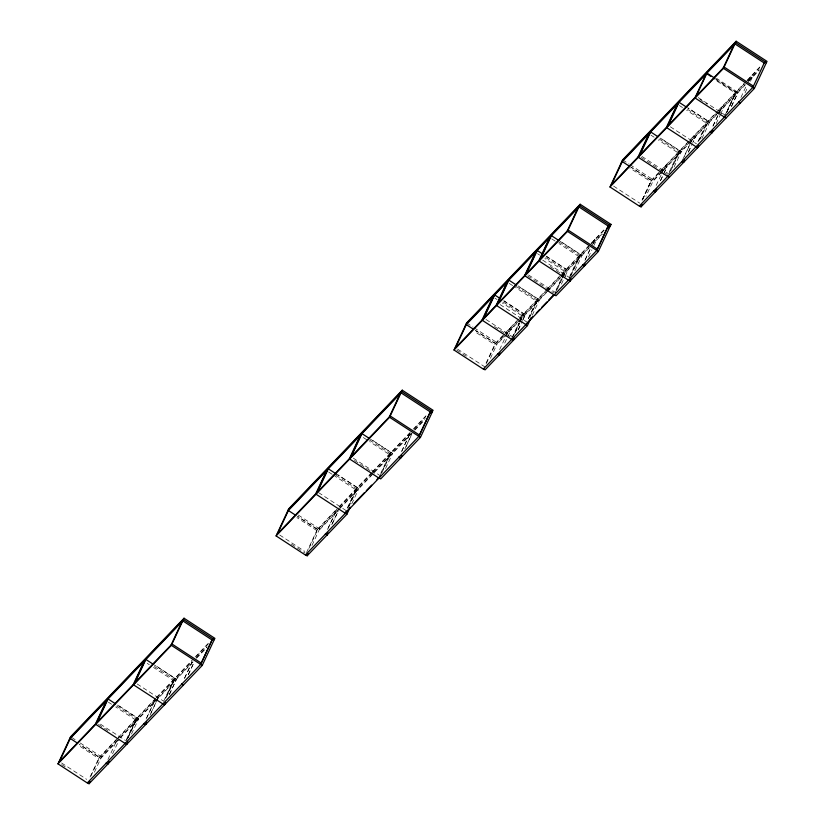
<?xml version="1.0" encoding="UTF-8"?>
<svg xmlns="http://www.w3.org/2000/svg" width="825" height="825" viewBox="0 0 825 825"><rect width="100%" height="100%" fill="white"/><g stroke="black" fill="none" stroke-linecap="round" stroke-linejoin="round"><path stroke-width="0.62" stroke-dasharray="4.12 3.09" d="M90.049 777.006L99.299 757.164M90.936 776.077L99.567 757.567L79.685 744.604M94.432 772.159L101.506 756.876L156.441 699.476M107.962 759.485L116.954 739.984M112.592 753.772L119.274 739.654M126.421 739.592L135.589 719.916L115.717 706.953M126.225 740.974L137.105 717.667M127.401 738.571L137.125 717.709M128.195 737.736L137.373 718.059M131.495 734.023L138.713 718.75L117.222 704.705M146.108 719.029L154.749 700.487M146.84 717.667L154.945 700.281M150.934 713.109L156.338 701.518M150.047 715.223L157.616 698.992M163.68 701.25L173.394 680.419L153.512 667.456M165.547 698.115L174.9 678.16L165.743 697.909M166.537 697.073L175.168 678.562L154.244 664.919M169.3 694.516L176.323 679.449L174.735 678.408M169.496 694.31L176.519 679.243L155.017 665.197M184.449 678.367L192.008 662.135M184.645 678.16L192.215 661.928M188.193 674.768L194.143 662.011M188.389 674.561L194.339 661.805M306.549 552.533L317.419 529.227M309.055 548.14L317.687 529.619L297.815 516.656M312.015 545.377L319.626 528.938L339.137 508.551M327.484 529.475L336.672 509.778M328.226 528.113L336.868 509.572M331.774 524.721L338.26 510.809M332.516 523.349L339.003 509.448M347.201 508.272L355.833 489.761L334.909 476.108M347.985 507.457L357.173 487.75L358.762 488.792L351.202 505.013M348.088 507.344L357.349 487.503L337.466 474.54M348.985 506.416L357.617 487.905L337.734 474.942M380.861 473.096L389.493 454.585L369.61 441.623M380.129 475.643L390.998 452.337M382.099 472.405L391.267 452.729L370.343 439.086M385.595 468.476L392.618 453.41L371.116 439.364M401.61 451.43L410.252 432.877M401.806 451.223L410.448 432.671M404.817 448.986L411.84 433.919M406.096 446.459L412.036 433.713M486.069 363.155L495.32 343.313M486.42 363.382L495.598 343.705L475.716 330.743M490.452 358.298L497.527 343.025L505.508 334.682M499.62 349.604L509.541 328.525L511.129 329.567L503.91 344.84M511.943 337.899L518.956 322.853M519.492 321.698L522.194 315.913L502.312 302.95M512.83 336.971L519.307 323.08L514.006 334.568M519.75 322.018L523.7 313.655M519.946 321.812L523.731 313.706M515.336 332.568L519.657 323.317M520.193 322.152L523.968 314.057L504.085 301.094M518.09 330.01L520.802 324.215M522.957 319.584L525.123 314.944L523.535 313.912M518.296 329.804L522.07 321.688M522.617 320.533L525.319 314.738L503.817 300.692M528.289 318.44L536.384 301.084L515.46 287.44M528.536 318.79L537.89 298.836L518.007 285.863M530.062 316.583L538.158 299.228M532.28 315.191L539.313 300.114L517.234 285.584M556.122 289.946L561.516 278.376M562.062 277.221L564.754 271.435L544.882 258.472M555.39 292.493L561.969 278.499M562.403 277.448L566.259 269.177M557.36 289.245L562.217 278.829M562.753 277.674L566.538 269.579L546.655 256.616M561.392 284.171L564.64 277.21M565.177 276.055L567.878 270.26L546.387 256.214M569.776 276.282L578.944 256.606L559.061 243.643M569.58 277.664L580.449 254.347M571.013 275.581L580.717 254.75M574.85 270.703L582.068 255.43L560.567 241.385M585.286 259.483L590.143 249.047M592.855 243.251L594.474 239.776L596.062 240.807M584.935 260.432L590.349 248.841M593.051 243.045L594.67 239.57L596.258 240.601L593.897 245.448M588.493 257.039L591.938 249.882M642.067 200.135L651.317 180.293L660.186 171.033M642.159 200.042L651.348 180.335M642.953 199.207L651.585 180.696L630.661 167.052M661.506 171.662L653.524 180.005L645.913 196.443M656.153 185.429L661.207 174.787M661.557 173.838L665.538 165.516L667.126 166.547L664.424 172.343M660.443 180.665L666.93 166.753L665.342 165.722M660.639 180.458L663.877 173.508M669.549 171.414L678.181 152.893L658.309 139.93M668.817 173.951L679.697 150.645M670.787 170.713L679.965 151.037L660.083 138.074M674.087 167.001L681.306 151.718L659.814 137.682M682.357 160.411L689.927 144.179M690.473 143.024L693.712 136.063L695.3 137.105L693.134 141.735M684.183 156.719L693.908 135.857L695.496 136.898L692.794 142.694M688.277 152.171L690.979 146.376M688.473 151.965L692.257 143.849M697.929 141.756L706.561 123.245L686.678 110.282M698.713 140.941L708.067 120.986M699.703 139.899L708.335 121.388L687.411 107.745M701.92 138.507L709.686 122.069L688.184 108.023M712.903 126.122L717.76 115.686M719.926 111.045L722.092 106.415L723.68 107.446M713.099 125.916L717.967 115.479M718.503 114.324L722.288 106.208L723.876 107.24L720.978 113.242M716.11 123.678L720.627 114.201M724.587 116.273L735.384 93.122L714.45 79.478M726.547 112.448L736.271 91.585L737.87 92.617L730.837 107.693M726.743 112.241L736.447 91.338L716.564 78.375M727.093 111.87L736.271 92.194L715.347 78.55M731.579 106.322L738.066 92.41L736.477 91.379M740.933 97.422L746.336 85.831M748.502 81.19L750.657 76.55L752.245 77.591L750.43 81.273M745.027 92.864L747.924 86.862M99.33 757.216L118.037 737.663M118.233 737.457L155.832 698.167M156.441 697.455L192.741 659.587M195.123 657.03L208.302 643.252M317.45 529.268L337.219 508.613M339.127 506.612L371.518 472.694M372.405 471.766L410.798 431.722M413.181 429.155L427.371 414.315M495.351 343.355L519.162 318.481M520.039 317.563L546.758 289.565M547.645 288.637L560.938 274.735M561.825 273.807L590.205 244.159M590.978 243.427L605.282 228.401M660.969 170.29L716.935 111.726M746.089 81.324L717.719 110.983L721.896 113.757M746.965 80.417L761.269 65.392M116.263 740.118L98.68 758.495L78.798 745.532M117.14 739.2L155.822 698.785M156.698 697.868L191.864 661.114M196.257 656.525L208.57 643.665M371.786 473.096L316.8 530.547L296.928 517.584M372.673 472.168L409.901 433.259M414.336 428.629L425.865 416.573M502.683 336.301L494.701 344.633L474.829 331.671M503.57 335.373L545.253 291.823M546.14 290.895L590.473 244.561M591.36 243.633L604.663 229.732M658.68 173.281L650.698 181.624L629.774 167.98M659.567 172.353L687.05 143.632M687.937 142.704L715.43 113.974M716.317 113.046L746.47 81.541M747.357 80.613L759.763 67.64M157.317 698.548L191.874 662.444M196.309 657.814L206.941 646.697M340.024 507.623L372.828 473.333M373.715 472.405L410.963 433.486M414.511 429.784L425.153 418.657M506.395 333.754L519.698 319.853M520.585 318.924L548.078 290.204M548.965 289.276L562.268 275.375M563.155 274.447L588.864 247.572M593.299 242.942L602.167 233.671M662.393 170.734L689.875 142.013M690.762 141.085L718.255 112.355M719.142 111.427L744.862 84.562M748.409 80.85L759.041 69.733M193.029 661.918L100.918 758.247L79.417 744.202M196.567 658.216L207.199 647.099M412.387 432.754L319.038 530.31L297.547 516.264M414.779 430.186L423.751 420.874M546.573 292.452L496.939 344.396L475.448 330.351M547.46 291.524L560.763 277.623M561.65 276.705L602.436 234.073M716.75 114.613L652.936 181.376L631.434 167.331M717.637 113.685L747.677 82.366M748.553 81.448L759.309 70.135M750.461 76.756L752.049 77.797M715.945 79.695L735.828 92.658M698.27 97.597L725.474 115.335M699.92 99.433L707.242 104.208M707.902 121.244L709.49 122.275M687.565 109.354L707.448 122.317M679.357 105.507L682.492 107.549M670.343 126.792L696.496 143.849M679.522 150.892L681.11 151.924M659.196 139.002L679.078 151.965M650.987 135.156L654.122 137.208M641.963 156.441L668.126 173.498M641.077 157.369L667.239 174.426M622.638 159.864L629.032 164.031M630.094 164.722L653.524 180.005M613.594 186.099L639.746 203.156M559.793 241.106L581.873 255.637M558.907 242.034L579.831 255.678M551.739 238.868L558.02 242.963M545.768 257.544L565.641 270.507M537.549 253.688L539.643 255.059M542.726 260.153L569.931 277.891M550.213 266.537L566.95 277.458M528.536 274.983L555.741 292.72M527.649 275.911L553.812 292.968M516.347 286.512L537.271 300.156M509.18 283.346L514.408 286.76M503.198 302.022L523.081 314.985M494.99 298.176L497.083 299.537M500.167 304.631L527.371 322.369M509.345 328.732L510.933 329.773M485.977 319.461L513.181 337.198M494.505 326.525L511.242 337.446M466.651 322.884L473.034 327.051M474.097 327.742L497.527 343.025M457.597 349.109L484.801 366.857M456.71 350.037L467.177 356.864M369.456 440.014L390.38 453.657M363.34 437.528L368.569 440.942M353.275 458.133L380.48 475.87M354.482 460.422L374.354 473.385M335.796 475.179L356.73 488.833M328.639 472.013L333.867 475.427M318.574 492.618L345.778 510.366M298.33 515.048L319.626 528.938M279.696 535.023L304.807 551.399M291.359 544.139L304.961 553.008M154.399 666.528L174.281 679.491M147.242 663.362L149.325 664.723M137.177 683.966L163.329 701.023M117.49 705.097L138.517 718.957M116.603 706.025L136.486 718.988M108.384 702.178L111.53 704.23M100.423 724.144L125.534 740.52M98.484 724.391L108.952 731.218M71.682 737.437L75.941 740.211M80.211 742.985L101.506 756.876M61.576 762.97L86.687 779.347M61.731 764.579L65.918 767.312"/><path stroke-width="1.24" d="M181.943 683.956L183.532 684.987L202.228 665.445L214.118 639.942L212.53 638.911L200.64 664.414L87.275 782.966L57.977 763.857L70.62 736.735L184.027 618.224L214.912 638.364L214.294 639.695L183.408 619.554L70.001 738.066M59.483 761.609L70.269 738.458L77.591 743.243M95.504 723.958L106.301 700.817M107.807 698.558L95.772 724.36L126.627 744.449L107.931 764.002L106.343 762.96M97.278 722.102L108.075 698.961L115.397 703.735M133.31 684.451L144.097 661.31M145.602 659.062L133.578 684.853L164.433 704.952L145.726 724.494L144.138 723.463M135.083 682.595L145.87 659.453L153.203 664.228M87.44 782.719L89.028 783.75L90.111 781.43M89.028 783.75L107.724 764.208L109.003 761.681M171.105 644.954L181.902 621.813M57.977 763.857L171.373 645.346L184.027 618.224M125.235 743.212L126.823 744.243L127.906 741.933M145.726 724.494L146.809 722.174M163.041 703.704L164.629 704.746L165.712 702.426M200.671 664.455L212.706 638.663M399.104 457.019L400.692 458.05L420.451 437.394L432.341 411.902L430.753 410.86L418.863 436.363L305.394 555.019L276.097 535.92L288.74 508.798L402.249 390.184L433.135 410.324L430.743 413.5M277.602 533.662L288.399 510.52L295.721 515.295M315.748 493.793L326.545 470.652M328.051 468.394L316.016 494.196L346.871 514.295L350.12 507.334M317.522 491.937L328.319 468.796L336.693 474.251M349.408 458.628L360.195 435.487M361.701 433.228L349.676 459.02L378.974 478.129M351.182 456.772L361.979 433.63L369.301 438.405M305.559 554.771L307.147 555.803L308.23 553.493M307.147 555.803L326.917 535.157L327.989 532.837M389.328 416.903L400.125 393.762M276.097 535.92L389.596 417.306L402.249 390.184M346.366 510.933L345.283 513.253L350.367 507.344M400.692 458.05L401.775 455.73M582.78 265.073L584.368 266.104L598.352 251.481L610.252 225.988L608.664 224.947L596.764 250.449L483.295 369.105L453.998 350.006L466.651 322.884L580.15 204.27L611.036 224.41L610.417 225.73L579.532 205.59L466.032 324.204M455.503 347.748L466.3 324.607L473.622 329.381M418.894 436.404L430.928 410.613M482.109 319.945L492.896 296.804M494.402 294.556L482.377 320.347L513.232 340.447L514.315 338.126M483.883 318.089L494.67 294.948L499.909 298.361M496.289 305.126L507.086 281.985M508.592 279.727L496.567 305.518L527.423 325.617L531.197 317.501M498.073 303.27L508.86 280.129L516.182 284.903M524.669 275.468L535.456 252.326M536.972 250.068L524.937 275.87L554.235 294.979M526.443 273.611L537.24 250.47L542.468 253.883M538.859 260.648L549.646 237.497M551.152 235.249L539.127 261.04L568.425 280.149M540.633 258.782L551.43 235.641L558.752 240.426M483.46 368.858L485.048 369.889L499.043 355.276L500.125 352.956M567.229 230.99L578.026 207.848M453.998 350.006L567.507 231.392L580.15 204.27M525.855 324.627L532.682 316.81M752.761 87.429L639.292 206.095L609.995 186.986L622.638 159.864L736.137 41.25L767.023 61.39L766.404 62.721L735.518 42.58L622.019 161.195M611.5 184.728L622.287 161.587L629.609 166.361M554.4 294.721L555.988 295.762L569.982 281.139L571.065 278.819M568.59 279.892L570.178 280.933L584.172 266.31L585.255 263.99M638.096 156.936L648.893 133.794M650.399 131.536L638.364 157.328L669.219 177.427L655.236 192.05L653.648 191.018M639.87 155.079L650.667 131.938L657.989 136.713M596.795 250.491L608.829 224.699M666.476 127.277L677.263 104.136M678.769 101.888L666.744 127.679L697.599 147.778L698.878 145.252M668.25 125.421L679.037 102.279L686.369 107.054M639.458 205.838L641.046 206.879L642.128 204.559M695.289 97.164L706.087 74.023M695.733 96.7L695.114 98.031L725.969 118.119L711.985 132.743L710.397 131.711M706.53 73.559L707.149 72.229M696.187 96.236L706.973 73.095L714.295 77.87M641.046 206.879L655.029 192.256L656.659 188.781M655.236 192.05L656.308 189.729M723.226 67.97L734.013 44.828M609.995 186.986L723.494 68.372L736.137 41.25M682.017 161.36L683.605 162.401L684.688 160.081M696.207 146.53L697.795 147.572L711.789 132.949L713.068 130.422M752.792 87.481L764.816 61.679M738.767 102.052L740.355 103.094L754.349 88.471L766.239 62.968L764.651 61.937M288.121 510.118L401.631 391.504L432.517 411.644M69.383 739.386L182.789 620.885L212.087 639.983M287.502 511.448L401.012 392.834L430.31 411.943M465.413 325.535L578.913 206.92L608.211 226.029M621.4 162.515L734.9 43.9L764.197 63.009M58.596 762.537L171.992 644.026L201.29 663.125M276.715 534.59L390.215 415.975L419.512 435.084M454.616 348.676L568.126 230.062L597.413 249.171M610.613 185.656L724.113 67.042L753.411 86.151M609.262 226.256L611.036 224.41M608.499 227.813L610.252 225.988M353.904 503.642L364.537 492.535M366.31 490.689L371.621 485.131M376.932 479.583L379.593 476.798M536.229 313.108L539.777 309.396M541.551 307.55L546.872 301.991M548.646 300.135L553.967 294.577M126.823 744.243L145.53 724.701L143.942 723.669M164.629 704.746L183.336 685.193L181.748 684.162M346.871 514.295L327.113 534.94L325.524 533.909M513.232 340.447L499.238 355.07L497.65 354.028M527.423 325.617L513.428 340.24L511.84 339.199M683.605 162.401L697.599 147.778M723.494 68.372L754.349 88.471M707.572 74.24L710.717 76.282M738.571 102.259L740.159 103.3L726.175 117.913L724.587 116.882M710.201 131.917L711.789 132.949M681.821 161.566L683.409 162.608L669.415 177.22L667.827 176.189M653.441 191.225L655.029 192.256M567.507 231.392L598.352 251.481M582.584 265.279L584.172 266.31M568.394 280.098L569.982 281.139M497.454 354.234L499.043 355.276M389.596 417.306L420.451 437.394M398.908 457.225L400.496 458.257L380.727 478.912L379.139 477.881M325.328 534.115L326.917 535.157M171.373 645.346L202.228 665.445M106.136 763.166L107.724 764.208"/></g></svg>
